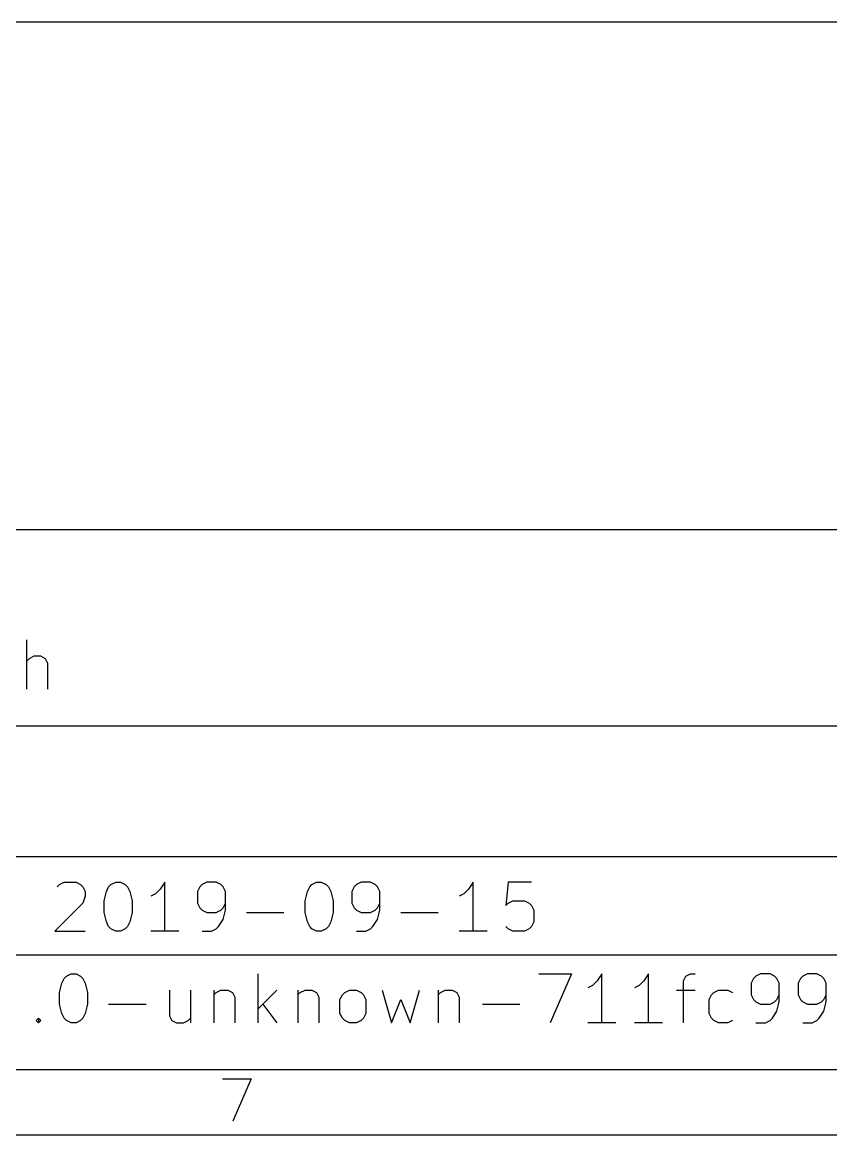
# Model space of a CAD drawing. Extents: x 0.4 to 16.1, y -11.3 to -0.4.
# Drawn here: x 12.958 to 13.931, y -11.299 to -9.961 of the extents above; entities that cross this region are included whole.
import ezdxf

# ---------------------------------------------------------------- set-up
doc = ezdxf.new("R2010")
doc.units = 0
doc.header["$MEASUREMENT"] = 0
doc.layers.add('RED2', color=1, linetype='CONTINUOUS')

msp = doc.modelspace()

# ---------------------------------------------------------------- linework, layer by layer
at = {"layer": 'RED2', "linetype": 'CONTINUOUS'}
for p, q in [((16.0626, -9.96072), (11.8106, -9.96072)), ((11.8106, -10.571), (16.0626, -10.571)), ((12.9637, -10.763), (12.9637, -10.704)), ((12.9665, -10.7265), (12.9637, -10.7293)), ((12.9721, -10.7236), (12.9665, -10.7265)), ((12.9806, -10.7236), (12.9721, -10.7236)), ((12.9862, -10.7265), (12.9806, -10.7236)), ((12.989, -10.7321), (12.9862, -10.7265)), ((12.989, -10.763), (12.989, -10.7321)), ((11.8106, -10.8072), (16.0626, -10.8072)), ((11.8106, -10.9647), (16.0626, -10.9647)), ((13.0003, -11.0009), (13.0031, -10.9981)), ((13.0031, -10.9981), (13.0087, -10.9953)), ((13.0087, -10.9953), (13.0228, -10.9953)), ((13.0228, -10.9953), (13.0284, -10.9981)), ((13.0284, -10.9981), (13.0312, -11.0009)), ((13.0312, -11.0009), (13.034, -11.0066)), ((13.0593, -11.0066), (13.0621, -11.0009)), ((13.0621, -11.0009), (13.0649, -10.9981)), ((13.0649, -10.9981), (13.0706, -10.9953)), ((13.0706, -10.9953), (13.0762, -10.9953)), ((13.0762, -10.9953), (13.0818, -10.9981)), ((13.0818, -10.9981), (13.0846, -11.0009)), ((13.0846, -11.0009), (13.0874, -11.0066)), ((13.1296, -10.9953), (13.124, -11.0037)), ((13.1296, -11.0544), (13.1296, -10.9953)), ((13.1718, -11.0009), (13.169, -11.0066)), ((13.1746, -10.9981), (13.1718, -11.0009)), ((13.1802, -10.9953), (13.1746, -10.9981)), ((13.1915, -10.9953), (13.1802, -10.9953)), ((13.1971, -10.9981), (13.1915, -10.9953)), ((13.1999, -11.0009), (13.1971, -10.9981)), ((13.2027, -11.0066), (13.1999, -11.0009)), ((13.3012, -11.0066), (13.304, -11.0009)), ((13.304, -11.0009), (13.3068, -10.9981)), ((13.3068, -10.9981), (13.3124, -10.9953)), ((13.3124, -10.9953), (13.318, -10.9953)), ((13.318, -10.9953), (13.3237, -10.9981)), ((13.3237, -10.9981), (13.3265, -11.0009)), ((13.3265, -11.0009), (13.3293, -11.0066)), ((13.3574, -11.0009), (13.3546, -11.0066)), ((13.3602, -10.9981), (13.3574, -11.0009)), ((13.3658, -10.9953), (13.3602, -10.9981)), ((13.3771, -10.9953), (13.3658, -10.9953)), ((13.3827, -10.9981), (13.3771, -10.9953)), ((13.3855, -11.0009), (13.3827, -10.9981)), ((13.3883, -11.0066), (13.3855, -11.0009)), ((13.5008, -10.9953), (13.4952, -11.0037)), ((13.5008, -11.0544), (13.5008, -10.9953)), ((13.543, -10.9953), (13.5402, -11.0234)), ((13.5711, -10.9953), (13.543, -10.9953)), ((13.034, -11.0122), (13.0312, -11.0206)), ((13.034, -11.0066), (13.034, -11.0122)), ((13.0565, -11.0178), (13.0593, -11.0066)), ((13.0874, -11.0066), (13.0903, -11.0178)), ((13.1184, -11.0094), (13.1128, -11.0122)), ((13.124, -11.0037), (13.1184, -11.0094)), ((13.169, -11.0066), (13.169, -11.0206)), ((13.2027, -11.0291), (13.2027, -11.0066)), ((13.2984, -11.0178), (13.3012, -11.0066)), ((13.3293, -11.0066), (13.3321, -11.0178)), ((13.3546, -11.0066), (13.3546, -11.0206)), ((13.3883, -11.0291), (13.3883, -11.0066)), ((13.4896, -11.0094), (13.484, -11.0122)), ((13.4952, -11.0037), (13.4896, -11.0094)), ((13.0312, -11.0206), (12.9975, -11.0544)), ((13.0565, -11.0319), (13.0565, -11.0178)), ((13.0903, -11.0178), (13.0903, -11.0319)), ((13.169, -11.0206), (13.1718, -11.0262)), ((13.1718, -11.0262), (13.1746, -11.0291)), ((13.1746, -11.0291), (13.1802, -11.0319)), ((13.1915, -11.0319), (13.1971, -11.0291)), ((13.1971, -11.0291), (13.1999, -11.0262)), ((13.1999, -11.0262), (13.2027, -11.0206)), ((13.1999, -11.0403), (13.2027, -11.0291)), ((13.2984, -11.0319), (13.2984, -11.0178)), ((13.3321, -11.0178), (13.3321, -11.0319)), ((13.3546, -11.0206), (13.3574, -11.0262)), ((13.3574, -11.0262), (13.3602, -11.0291)), ((13.3602, -11.0291), (13.3658, -11.0319)), ((13.3771, -11.0319), (13.3827, -11.0291)), ((13.3827, -11.0291), (13.3855, -11.0262)), ((13.3855, -11.0262), (13.3883, -11.0206)), ((13.3855, -11.0403), (13.3883, -11.0291)), ((13.5402, -11.0234), (13.543, -11.0206)), ((13.543, -11.0206), (13.5486, -11.0178)), ((13.5486, -11.0178), (13.5627, -11.0178)), ((13.5627, -11.0178), (13.5683, -11.0206)), ((13.5683, -11.0206), (13.5711, -11.0234)), ((13.5711, -11.0234), (13.5739, -11.0291)), ((13.5739, -11.0291), (13.5739, -11.0431)), ((13.0593, -11.0431), (13.0565, -11.0319)), ((13.0621, -11.0487), (13.0593, -11.0431)), ((13.0874, -11.0431), (13.0846, -11.0487)), ((13.0903, -11.0319), (13.0874, -11.0431)), ((13.1802, -11.0319), (13.1915, -11.0319)), ((13.1943, -11.0487), (13.1999, -11.0403)), ((13.2281, -11.0319), (13.273, -11.0319)), ((13.3012, -11.0431), (13.2984, -11.0319)), ((13.304, -11.0487), (13.3012, -11.0431)), ((13.3293, -11.0431), (13.3265, -11.0487)), ((13.3321, -11.0319), (13.3293, -11.0431)), ((13.3658, -11.0319), (13.3771, -11.0319)), ((13.3799, -11.0487), (13.3855, -11.0403)), ((13.4137, -11.0319), (13.4586, -11.0319)), ((13.5739, -11.0431), (13.5711, -11.0487)), ((12.9975, -11.0544), (13.034, -11.0544)), ((13.0649, -11.0515), (13.0621, -11.0487)), ((13.0706, -11.0544), (13.0649, -11.0515)), ((13.0762, -11.0544), (13.0706, -11.0544)), ((13.0818, -11.0515), (13.0762, -11.0544)), ((13.0846, -11.0487), (13.0818, -11.0515)), ((13.1465, -11.0544), (13.1128, -11.0544)), ((13.1746, -11.0544), (13.1859, -11.0544)), ((13.1859, -11.0544), (13.1915, -11.0515)), ((13.1915, -11.0515), (13.1943, -11.0487)), ((13.3068, -11.0515), (13.304, -11.0487)), ((13.3124, -11.0544), (13.3068, -11.0515)), ((13.318, -11.0544), (13.3124, -11.0544)), ((13.3237, -11.0515), (13.318, -11.0544)), ((13.3265, -11.0487), (13.3237, -11.0515)), ((13.3602, -11.0544), (13.3715, -11.0544)), ((13.3715, -11.0544), (13.3771, -11.0515)), ((13.3771, -11.0515), (13.3799, -11.0487)), ((13.5177, -11.0544), (13.484, -11.0544)), ((13.543, -11.0515), (13.5402, -11.0487)), ((13.5486, -11.0544), (13.543, -11.0515)), ((13.5627, -11.0544), (13.5486, -11.0544)), ((13.5683, -11.0515), (13.5627, -11.0544)), ((13.5711, -11.0487), (13.5683, -11.0515)), ((11.8106, -11.0828), (16.0626, -11.0828)), ((13.0087, -11.1112), (13.0115, -11.1084)), ((13.0115, -11.1084), (13.0171, -11.1055)), ((13.0171, -11.1055), (13.0228, -11.1055)), ((13.0228, -11.1055), (13.0284, -11.1084)), ((13.0284, -11.1084), (13.0312, -11.1112)), ((13.2421, -11.1646), (13.2421, -11.1055)), ((13.5796, -11.1055), (13.6189, -11.1055)), ((13.6189, -11.1055), (13.5936, -11.1646)), ((13.6555, -11.1055), (13.6499, -11.114)), ((13.6555, -11.1646), (13.6555, -11.1055)), ((13.7117, -11.1055), (13.7061, -11.114)), ((13.7117, -11.1646), (13.7117, -11.1055)), ((13.7539, -11.114), (13.7567, -11.1084)), ((13.7567, -11.1084), (13.7624, -11.1055)), ((13.7624, -11.1055), (13.768, -11.1055)), ((13.8411, -11.1084), (13.8383, -11.1112)), ((13.8467, -11.1055), (13.8411, -11.1084)), ((13.858, -11.1055), (13.8467, -11.1055)), ((13.8636, -11.1084), (13.858, -11.1055)), ((13.8664, -11.1112), (13.8636, -11.1084)), ((13.8973, -11.1084), (13.8945, -11.1112)), ((13.903, -11.1055), (13.8973, -11.1084)), ((13.9142, -11.1055), (13.903, -11.1055)), ((13.9198, -11.1084), (13.9142, -11.1055)), ((13.9227, -11.1112), (13.9198, -11.1084)), ((13.0031, -11.128), (13.0059, -11.1168)), ((13.0059, -11.1168), (13.0087, -11.1112)), ((13.0312, -11.1112), (13.034, -11.1168)), ((13.034, -11.1168), (13.0368, -11.128)), ((13.6443, -11.1196), (13.6386, -11.1224)), ((13.6499, -11.114), (13.6443, -11.1196)), ((13.7005, -11.1196), (13.6949, -11.1224)), ((13.7061, -11.114), (13.7005, -11.1196)), ((13.7539, -11.1646), (13.7539, -11.114)), ((13.8383, -11.1112), (13.8355, -11.1168)), ((13.8355, -11.1168), (13.8355, -11.1309)), ((13.8692, -11.1168), (13.8664, -11.1112)), ((13.8692, -11.1393), (13.8692, -11.1168)), ((13.8945, -11.1112), (13.8917, -11.1168)), ((13.8917, -11.1168), (13.8917, -11.1309)), ((13.9255, -11.1168), (13.9227, -11.1112)), ((13.9255, -11.1393), (13.9255, -11.1168)), ((13.0031, -11.1421), (13.0031, -11.128)), ((13.0368, -11.128), (13.0368, -11.1421)), ((13.1353, -11.1252), (13.1353, -11.1562)), ((13.1606, -11.1252), (13.1606, -11.1646)), ((13.1887, -11.1252), (13.1887, -11.1646)), ((13.1887, -11.1309), (13.1915, -11.128)), ((13.1915, -11.128), (13.1971, -11.1252)), ((13.1971, -11.1252), (13.2056, -11.1252)), ((13.2056, -11.1252), (13.2112, -11.128)), ((13.2112, -11.128), (13.214, -11.1337)), ((13.214, -11.1337), (13.214, -11.1646)), ((13.2646, -11.1252), (13.2421, -11.1477)), ((13.2899, -11.1252), (13.2899, -11.1646)), ((13.2899, -11.1309), (13.2927, -11.128)), ((13.2927, -11.128), (13.2984, -11.1252)), ((13.2984, -11.1252), (13.3068, -11.1252)), ((13.3068, -11.1252), (13.3124, -11.128)), ((13.3124, -11.128), (13.3152, -11.1337)), ((13.3152, -11.1337), (13.3152, -11.1646)), ((13.3405, -11.1365), (13.3434, -11.1309)), ((13.3405, -11.1533), (13.3405, -11.1365)), ((13.3434, -11.1309), (13.3462, -11.128)), ((13.3462, -11.128), (13.3518, -11.1252)), ((13.3518, -11.1252), (13.3602, -11.1252)), ((13.3602, -11.1252), (13.3658, -11.128)), ((13.3658, -11.128), (13.3687, -11.1309)), ((13.3687, -11.1309), (13.3715, -11.1365)), ((13.3715, -11.1365), (13.3715, -11.1533)), ((13.3912, -11.1252), (13.4024, -11.1646)), ((13.4024, -11.1646), (13.4137, -11.1365)), ((13.4137, -11.1365), (13.4249, -11.1646)), ((13.4249, -11.1646), (13.4361, -11.1252)), ((13.4586, -11.1252), (13.4586, -11.1646)), ((13.4586, -11.1309), (13.4615, -11.128)), ((13.4615, -11.128), (13.4671, -11.1252)), ((13.4671, -11.1252), (13.4755, -11.1252)), ((13.4755, -11.1252), (13.4811, -11.128)), ((13.4811, -11.128), (13.484, -11.1337)), ((13.484, -11.1337), (13.484, -11.1646)), ((13.7455, -11.1252), (13.768, -11.1252)), ((13.7849, -11.1365), (13.7877, -11.1309)), ((13.7849, -11.1533), (13.7849, -11.1365)), ((13.7877, -11.1309), (13.7905, -11.128)), ((13.7905, -11.128), (13.7961, -11.1252)), ((13.7961, -11.1252), (13.8074, -11.1252)), ((13.8074, -11.1252), (13.813, -11.128)), ((13.8355, -11.1309), (13.8383, -11.1365)), ((13.8383, -11.1365), (13.8411, -11.1393)), ((13.8636, -11.1393), (13.8664, -11.1365)), ((13.8664, -11.1365), (13.8692, -11.1309)), ((13.8917, -11.1309), (13.8945, -11.1365)), ((13.8945, -11.1365), (13.8973, -11.1393)), ((13.9198, -11.1393), (13.9227, -11.1365)), ((13.9227, -11.1365), (13.9255, -11.1309)), ((13.0059, -11.1533), (13.0031, -11.1421)), ((13.0368, -11.1421), (13.034, -11.1533)), ((13.0621, -11.1421), (13.1071, -11.1421)), ((13.2477, -11.1421), (13.2646, -11.1646)), ((13.5121, -11.1421), (13.5571, -11.1421)), ((13.8411, -11.1393), (13.8467, -11.1421)), ((13.8467, -11.1421), (13.858, -11.1421)), ((13.858, -11.1421), (13.8636, -11.1393)), ((13.8664, -11.1505), (13.8692, -11.1393)), ((13.8973, -11.1393), (13.903, -11.1421)), ((13.903, -11.1421), (13.9142, -11.1421)), ((13.9142, -11.1421), (13.9198, -11.1393)), ((13.9227, -11.1505), (13.9255, -11.1393)), ((12.975, -11.1618), (12.9778, -11.159)), ((12.9778, -11.1646), (12.975, -11.1618)), ((12.9778, -11.159), (12.9806, -11.1618)), ((12.9778, -11.159), (12.9778, -11.1646)), ((12.9806, -11.1618), (12.9778, -11.1646)), ((13.0087, -11.159), (13.0059, -11.1533)), ((13.0115, -11.1618), (13.0087, -11.159)), ((13.0171, -11.1646), (13.0115, -11.1618)), ((13.0284, -11.1618), (13.0228, -11.1646)), ((13.0312, -11.159), (13.0284, -11.1618)), ((13.034, -11.1533), (13.0312, -11.159)), ((13.1353, -11.1562), (13.1381, -11.1618)), ((13.1381, -11.1618), (13.1437, -11.1646)), ((13.1521, -11.1646), (13.1577, -11.1618)), ((13.1577, -11.1618), (13.1606, -11.159)), ((13.3434, -11.159), (13.3405, -11.1533)), ((13.3462, -11.1618), (13.3434, -11.159)), ((13.3518, -11.1646), (13.3462, -11.1618)), ((13.3658, -11.1618), (13.3602, -11.1646)), ((13.3687, -11.159), (13.3658, -11.1618)), ((13.3715, -11.1533), (13.3687, -11.159)), ((13.7877, -11.159), (13.7849, -11.1533)), ((13.7905, -11.1618), (13.7877, -11.159)), ((13.7961, -11.1646), (13.7905, -11.1618)), ((13.813, -11.1618), (13.8074, -11.1646)), ((13.8524, -11.1646), (13.858, -11.1618)), ((13.858, -11.1618), (13.8608, -11.159)), ((13.8608, -11.159), (13.8664, -11.1505)), ((13.9086, -11.1646), (13.9142, -11.1618)), ((13.9142, -11.1618), (13.917, -11.159)), ((13.917, -11.159), (13.9227, -11.1505)), ((13.0228, -11.1646), (13.0171, -11.1646)), ((13.1437, -11.1646), (13.1521, -11.1646)), ((13.3602, -11.1646), (13.3518, -11.1646)), ((13.6724, -11.1646), (13.6386, -11.1646)), ((13.7286, -11.1646), (13.6949, -11.1646)), ((13.8074, -11.1646), (13.7961, -11.1646)), ((13.8411, -11.1646), (13.8524, -11.1646)), ((13.8973, -11.1646), (13.9086, -11.1646)), ((0.472441, -11.2206), (16.0626, -11.2206)), ((11.8106, -11.2206), (16.0626, -11.2206)), ((13.1992, -11.2319), (13.2334, -11.2319)), ((13.2334, -11.2319), (13.2114, -11.2831)), ((0.393701, -11.2993), (16.1413, -11.2993))]:
    msp.add_line(p, q, dxfattribs=at)

doc.saveas('drawing.dxf')
